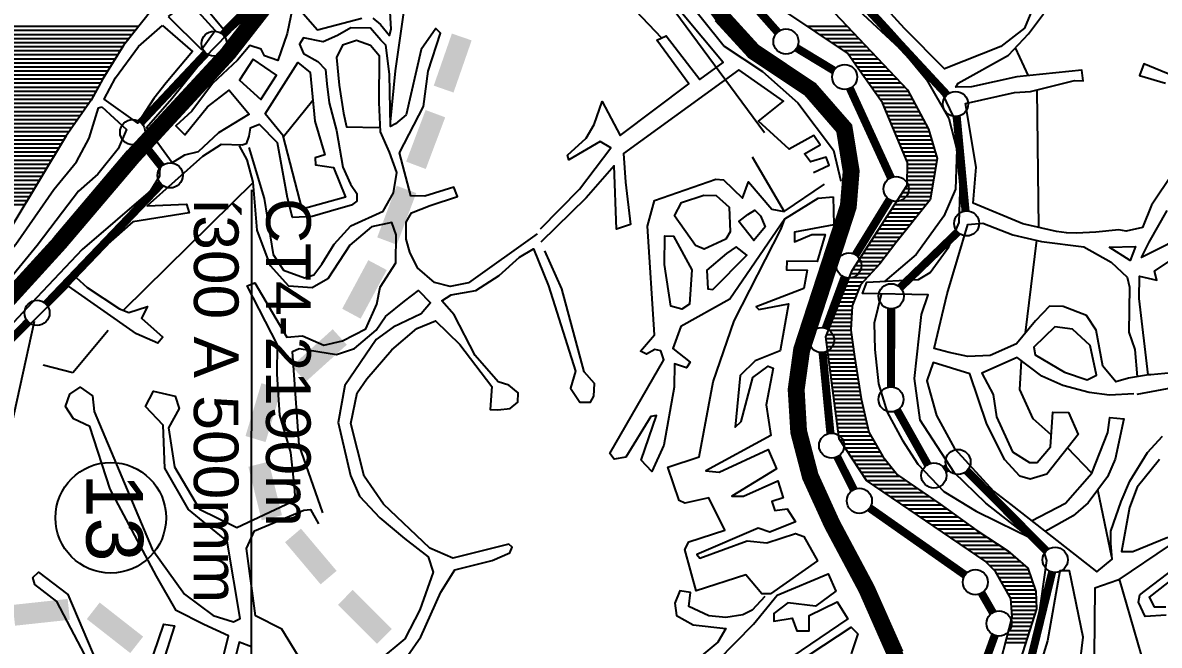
# Model space of a CAD drawing. Extents: x 615698 to 626331, y 7504748 to 7519310.
# Drawn here: x 620335 to 621736, y 7513512 to 7514279 of the extents above; entities that cross this region are included whole.
import ezdxf
from ezdxf.enums import TextEntityAlignment as Align

# ---------------------------------------------------------------- set-up
doc = ezdxf.new("R2010")
doc.units = 0
doc.header["$LTSCALE"] = 170
doc.header["$MEASUREMENT"] = 0
doc.linetypes.add('DASHED', pattern=[0.75, 0.5, -0.25])
doc.layers.get('0').update_dxf_attribs({"linetype": 'CONTINUOUS'})
for name, color, linetype in [('ESTACAO', 5, 'CONTINUOUS'), ('HATCH', 4, 'CONTINUOUS'), ('L-FERREA', 6, 'CONTINUOUS'), ('LIMITE-BACIA', 3, 'CONTINUOUS'), ('LIMITE-PROJETO', 1, 'CONTINUOUS'), ('RIO', 4, 'CONTINUOUS'), ('RUA', 7, 'CONTINUOUS'), ('TEXTO', 5, 'CONTINUOUS'), ('TEXTO2', 5, 'CONTINUOUS')]:
    doc.layers.add(name, color=color, linetype=linetype)
doc.styles.get("Standard").update_dxf_attribs({"font": 'ARIAL.TTF'})

# ---------------------------------------------------------------- blocks, each defined once
blk = doc.blocks.new('*X15')
at = {"color": 0}
for p, q in [((620251.4, 7514270), (620474, 7514270)), ((620252.8, 7514275), (620478, 7514275)), ((620247.2, 7514255), (620462, 7514255)), ((620248.6, 7514260), (620466, 7514260)), ((620250, 7514265), (620470, 7514265)), ((620244.4, 7514245), (620455.2, 7514245)), ((620245.8, 7514250), (620458.3, 7514250)), ((620240.3, 7514230), (620446, 7514230)), ((620241.7, 7514235), (620449, 7514235)), ((620243, 7514240), (620452.1, 7514240)), ((620230.6, 7514220), (620439.8, 7514220)), ((620232, 7514215), (620436.7, 7514215)), ((620238.9, 7514225), (620442.9, 7514225)), ((620227.1, 7514200), (620428.3, 7514200)), ((620229.4, 7514205), (620431, 7514205)), ((620231.8, 7514210), (620433.7, 7514210)), ((620218.2, 7514185), (620420.1, 7514185)), ((620222.4, 7514190), (620422.9, 7514190)), ((620224.7, 7514195), (620425.6, 7514195)), ((620207.2, 7514175), (620413.3, 7514175)), ((620212.7, 7514180), (620416.8, 7514180)), ((620122.3, 7514160), (620402.7, 7514160)), ((620123.3, 7514165), (620406.2, 7514165)), ((620124.2, 7514170), (620409.8, 7514170)), ((620121.1, 7514145), (620392.2, 7514145)), ((620121.5, 7514150), (620395.7, 7514150)), ((620121.9, 7514155), (620399.2, 7514155)), ((620118.7, 7514130), (620382.6, 7514130)), ((620120, 7514135), (620385.6, 7514135)), ((620120.8, 7514140), (620388.6, 7514140)), ((620114.6, 7514115), (620373.6, 7514115)), ((620116, 7514120), (620376.6, 7514120)), ((620117.3, 7514125), (620379.6, 7514125)), ((620111.8, 7514105), (620367.5, 7514105)), ((620113.2, 7514110), (620370.5, 7514110)), ((620107.2, 7514090), (620358.5, 7514090)), ((620108.7, 7514095), (620361.5, 7514095)), ((620110.3, 7514100), (620364.5, 7514100)), ((620102.5, 7514075), (620349.4, 7514075)), ((620104, 7514080), (620352.5, 7514080)), ((620105.6, 7514085), (620355.5, 7514085)), ((620092.6, 7514060), (620340.4, 7514060)), ((620098.4, 7514065), (620343.4, 7514065)), ((620100.9, 7514070), (620346.4, 7514070)), ((620087.1, 7514055), (620337.4, 7514055))]:
    blk.add_line(p, q, dxfattribs=at)
blk = doc.blocks.new('C')
at = {"layer": 'LIMITE-BACIA'}
blk.add_solid([(-33.9, -12.9), (-34, 12.9), (34.2, -12.6), (34, 13.2)], dxfattribs=at)
blk = doc.blocks.new('*X11')
at = {"color": 0}
for p, q in [((621302.3, 7514275), (621351.6, 7514275)), ((621309.8, 7514270), (621356.3, 7514270)), ((621317.2, 7514265), (621361, 7514265)), ((621324.7, 7514260), (621365.7, 7514260)), ((621332.1, 7514255), (621370.5, 7514255)), ((621339.6, 7514250), (621375.2, 7514250)), ((621347, 7514245), (621379.9, 7514245)), ((621353.2, 7514240), (621384.6, 7514240)), ((621356.6, 7514235), (621389.3, 7514235)), ((621360, 7514230), (621394.1, 7514230)), ((621363.4, 7514225), (621398.8, 7514225)), ((621366.9, 7514220), (621403.5, 7514220)), ((621370.5, 7514215), (621408.2, 7514215)), ((621374, 7514210), (621412.9, 7514210)), ((621377.6, 7514205), (621417.7, 7514205)), ((621381.2, 7514200), (621422.4, 7514200)), ((621384.7, 7514195), (621426.5, 7514195)), ((621388.3, 7514190), (621429.2, 7514190)), ((621391.8, 7514185), (621431.9, 7514185)), ((621395.2, 7514180), (621434.6, 7514180)), ((621397.3, 7514175), (621437.3, 7514175)), ((621399.4, 7514170), (621440.1, 7514170)), ((621401.5, 7514165), (621442.8, 7514165)), ((621403.6, 7514160), (621445.5, 7514160)), ((621405.7, 7514155), (621448.2, 7514155)), ((621407.8, 7514150), (621450.9, 7514150)), ((621409.9, 7514145), (621452.8, 7514145)), ((621412, 7514140), (621454.2, 7514140)), ((621414.1, 7514135), (621455.7, 7514135)), ((621416.2, 7514130), (621457.1, 7514130)), ((621418.3, 7514125), (621458.5, 7514125)), ((621420.4, 7514120), (621459.9, 7514120)), ((621422.5, 7514115), (621461.4, 7514115)), ((621424.6, 7514110), (621462, 7514110)), ((621425.9, 7514105), (621461.1, 7514105)), ((621425.7, 7514090), (621458.6, 7514090)), ((621425.8, 7514100), (621460.3, 7514100)), ((621425.8, 7514095), (621459.4, 7514095)), ((621422.9, 7514075), (621456, 7514075)), ((621425.6, 7514080), (621456.9, 7514080)), ((621425.7, 7514085), (621457.7, 7514085)), ((621413.3, 7514060), (621452.8, 7514060)), ((621416.5, 7514065), (621454.3, 7514065)), ((621419.7, 7514070), (621455.2, 7514070)), ((621403.6, 7514045), (621440.9, 7514045)), ((621406.8, 7514050), (621444.9, 7514050)), ((621410, 7514055), (621448.9, 7514055)), ((621397.1, 7514035), (621433, 7514035)), ((621400.3, 7514040), (621437, 7514040)), ((621387.4, 7514020), (621421.1, 7514020)), ((621390.6, 7514025), (621425.1, 7514025)), ((621393.9, 7514030), (621429, 7514030)), ((621377.7, 7514005), (621409.3, 7514005)), ((621381, 7514010), (621413.2, 7514010)), ((621384.2, 7514015), (621417.1, 7514015)), ((621368, 7513990), (621397.8, 7513990)), ((621371.3, 7513995), (621401.6, 7513995)), ((621374.5, 7514000), (621405.5, 7514000)), ((621358.4, 7513975), (621385.2, 7513975)), ((621361.6, 7513980), (621389.8, 7513980)), ((621364.8, 7513985), (621394, 7513985)), ((621354.1, 7513965), (621375.9, 7513965)), ((621356.1, 7513970), (621380.5, 7513970)), ((621348.1, 7513950), (621365.3, 7513950)), ((621350.1, 7513955), (621367.3, 7513955)), ((621352.1, 7513960), (621371.3, 7513960)), ((621342.2, 7513935), (621359.4, 7513935)), ((621344.1, 7513940), (621361.4, 7513940)), ((621346.1, 7513945), (621363.3, 7513945)), ((621336.2, 7513920), (621356.9, 7513920)), ((621338.2, 7513925), (621357.2, 7513925)), ((621340.2, 7513930), (621357.5, 7513930)), ((621330.2, 7513905), (621356.1, 7513905)), ((621332.2, 7513910), (621356.4, 7513910)), ((621334.2, 7513915), (621356.7, 7513915)), ((621326.3, 7513895), (621356.6, 7513895)), ((621328.3, 7513900), (621355.9, 7513900)), ((621325.2, 7513890), (621357.4, 7513890)), ((621325.9, 7513885), (621358.1, 7513885)), ((621326.6, 7513880), (621358.8, 7513880)), ((621327.2, 7513875), (621359.5, 7513875)), ((621327.9, 7513870), (621360.2, 7513870)), ((621328.6, 7513865), (621361, 7513865)), ((621329.2, 7513860), (621361.7, 7513860)), ((621329.9, 7513855), (621362.5, 7513855)), ((621330.6, 7513850), (621363.3, 7513850)), ((621331.2, 7513845), (621364.1, 7513845)), ((621331.9, 7513840), (621364.8, 7513840)), ((621332.6, 7513835), (621365.6, 7513835)), ((621333.2, 7513830), (621366.4, 7513830)), ((621333.9, 7513825), (621367.2, 7513825)), ((621334.6, 7513820), (621368, 7513820)), ((621335.3, 7513815), (621368.8, 7513815)), ((621335.9, 7513810), (621369.9, 7513810)), ((621336.6, 7513805), (621371.1, 7513805)), ((621337.3, 7513800), (621372.2, 7513800)), ((621337.9, 7513795), (621373.4, 7513795)), ((621338.6, 7513790), (621374.5, 7513790)), ((621339.3, 7513785), (621375.7, 7513785)), ((621339.9, 7513780), (621376.9, 7513780)), ((621340.6, 7513775), (621378, 7513775)), ((621341.3, 7513770), (621380.6, 7513770)), ((621342.6, 7513765), (621383.5, 7513765)), ((621345.8, 7513760), (621386.3, 7513760)), ((621349.1, 7513755), (621389.2, 7513755)), ((621352.3, 7513750), (621392, 7513750)), ((621355.6, 7513745), (621394.8, 7513745)), ((621358.8, 7513740), (621398.7, 7513740)), ((621362.1, 7513735), (621402.8, 7513735)), ((621365.3, 7513730), (621406.9, 7513730)), ((621368.6, 7513725), (621411, 7513725)), ((621371.9, 7513720), (621416.1, 7513720)), ((621375.1, 7513715), (621423.4, 7513715)), ((621382.3, 7513710), (621430.8, 7513710)), ((621389.7, 7513705), (621438.1, 7513705)), ((621397.1, 7513700), (621445.4, 7513700)), ((621404.5, 7513695), (621452.7, 7513695)), ((621411.8, 7513690), (621460.1, 7513690)), ((621419.2, 7513685), (621467.3, 7513685)), ((621426.6, 7513680), (621474.3, 7513680)), ((621433.9, 7513675), (621481.2, 7513675)), ((621441.3, 7513670), (621488.2, 7513670)), ((621448.7, 7513665), (621495.1, 7513665)), ((621456.1, 7513660), (621502.1, 7513660)), ((621463.4, 7513655), (621509.1, 7513655)), ((621470.8, 7513650), (621516.4, 7513650)), ((621478.2, 7513645), (621524, 7513645)), ((621485.5, 7513640), (621531.6, 7513640)), ((621492.9, 7513635), (621539.1, 7513635)), ((621500.3, 7513630), (621546.7, 7513630)), ((621507.7, 7513625), (621553.2, 7513625)), ((621515, 7513620), (621558.9, 7513620)), ((621522.2, 7513615), (621564.7, 7513615)), ((621527.1, 7513610), (621570.5, 7513610)), ((621532, 7513605), (621574.9, 7513605)), ((621535.9, 7513600), (621576.6, 7513600)), ((621538.7, 7513595), (621578.3, 7513595)), ((621541.6, 7513590), (621579.9, 7513590)), ((621544.4, 7513585), (621581.6, 7513585)), ((621547.2, 7513580), (621583.3, 7513580)), ((621550.1, 7513575), (621584.2, 7513575)), ((621552.9, 7513570), (621584.4, 7513570)), ((621553.7, 7513565), (621584.6, 7513565)), ((621554, 7513560), (621584.9, 7513560)), ((621554.4, 7513555), (621584.5, 7513555)), ((621554.5, 7513545), (621581.3, 7513545)), ((621554.8, 7513550), (621582.9, 7513550)), ((621550.6, 7513530), (621576.6, 7513530)), ((621551.9, 7513535), (621578.1, 7513535)), ((621553.2, 7513540), (621579.7, 7513540)), ((621546.7, 7513515), (621571.8, 7513515)), ((621548, 7513520), (621573.4, 7513520)), ((621549.3, 7513525), (621575, 7513525))]:
    blk.add_line(p, q, dxfattribs=at)

msp = doc.modelspace()

# ---------------------------------------------------------------- linework, layer by layer
at = {"layer": 'ESTACAO'}
msp.add_line((621249.7, 7514143.6), (621094.6, 7514353.7), dxfattribs=at)
at = {"layer": 'ESTACAO', "const_width": 10}
for points in [[(621204.5, 7514336.9), (621265.7, 7514267.7)], [(620581.8, 7514264.5), (620614.1, 7514297.4)], [(621474.4, 7514190.5), (621372.6, 7514300.3)], [(620480.5, 7514156.2), (620560.8, 7514241.6)], [(621289.3, 7514248.1), (621335.1, 7514220.4)], [(621354.9, 7514198.2), (621405.3, 7514088.4)], [(621497.4, 7514047.4), (621486.5, 7514163.6)], [(620505.8, 7514102.2), (620481.3, 7514133.2)], [(620363.8, 7513932.3), (620505.5, 7514080.4)], [(621403.6, 7514061), (621361.8, 7513993.1)], [(621416.9, 7513952.8), (621487.7, 7514021.1)], [(621348.2, 7513965.3), (621325.1, 7513902.6)], [(621405.6, 7513830.4), (621405.7, 7513926.4)], [(620135.5, 7513702.2), (620341.6, 7513910.4)], [(621321.2, 7513872.5), (621330.8, 7513773.2)], [(621450.7, 7513734.6), (621413.2, 7513801.3)], [(621339.3, 7513743.9), (621359.5, 7513703.7)], [(621474.6, 7513730.1), (621471.9, 7513728.6)], [(621596.9, 7513628.1), (621499.1, 7513726.7)], [(621379.2, 7513680.9), (621496.8, 7513598.3)], [(621545.3, 7513360.6), (621604.2, 7513601.9)], [(621517.3, 7513575.9), (621531, 7513552)], [(621533.5, 7513523.9), (621483.1, 7513384.4)]]:
    msp.add_lwpolyline(points, dxfattribs=at)
at = {"layer": 'ESTACAO'}
for centre in [(620570.9, 7514253.5), (621276, 7514256.1), (621348.4, 7514212.4), (621485, 7514179.1), (620470.4, 7514144.3), (620516.7, 7514091.1), (621411.8, 7514074.3), (621498.8, 7514031.9), (621353.6, 7513979.9), (621405.7, 7513942), (620352.6, 7513921.5), (621319.8, 7513888), (621405.5, 7513814.8), (621332.3, 7513757.8), (621488.2, 7513737.7), (621458.4, 7513721), (621366.5, 7513689.8), (621607.9, 7513617), (621509.5, 7513589.4), (621538.7, 7513538.5)]:
    msp.add_circle(centre, 15.5, dxfattribs=at)
at = {"layer": 'L-FERREA', "linetype": 'DASHED', "const_width": 18.3, "flags": 128}
msp.add_lwpolyline([(625747.2, 7505701.5), (625704.8, 7505736.4), (625692.6, 7505748.8), (625654.7, 7505796.9), (625637.9, 7505804.8), (625601.6, 7505865.2), (625583.3, 7505879.2), (625557.7, 7505925.6), (625536.4, 7505950.5), (625515.7, 7506026.1), (625505.1, 7506040), (625498.2, 7506112.4), (625486.2, 7506134.1), (625486.6, 7506177.1), (625485.2, 7506184.8), (625474.7, 7506214.2), (625475.2, 7506258.8), (625464.7, 7506275.8), (625468.1, 7506305), (625465.2, 7506326.5), (625463.7, 7506332.7), (625464.1, 7506368.1), (625444.5, 7506403.7), (625437, 7506422.2), (625428.5, 7506480.7), (625416.4, 7506499.3), (625410.9, 7506565.5), (625411, 7506570.1), (625414.2, 7506585.5), (625391.8, 7506645.7), (625391.9, 7506650.3), (625395.1, 7506662.6), (625375.9, 7506732), (625377.4, 7506736.6), (625379.3, 7506767.3), (625364.3, 7506798.3), (625356.8, 7506821.4), (625351.4, 7506883), (625340.8, 7506903.1), (625339.8, 7506947.7), (625338.4, 7506958.5), (625327.8, 7506977.1), (625323.7, 7507021.7), (625316.3, 7507052.5), (625313.8, 7507098.7), (625309.5, 7507134.1), (625302.2, 7507163.4), (625284.2, 7507206.7), (625281.3, 7507225.2), (625255.7, 7507270.1), (625240.5, 7507291.8), (625219.5, 7507339.7), (625213.4, 7507345.9), (625175.6, 7507406.3), (625169.7, 7507421.7), (625154.4, 7507434.2), (625120.8, 7507456.1), (625119.3, 7507460.7), (625062.9, 7507499.8), (625039.9, 7507510.8), (624952.4, 7507524.1), (624893.9, 7507515.5), (624884.7, 7507520.2), (624877, 7507518.8), (624872.4, 7507518.8), (624840, 7507513), (624799.8, 7507495), (624781.3, 7507492.1), (624752, 7507480.2), (624733.3, 7507457.3), (624711.6, 7507445.2), (624667.9, 7507384.2), (624543.2, 7507297.2), (624528.4, 7507288.8), (624407.2, 7507237.6), (624394, 7507234.9), (624263.3, 7507214.5), (624140.5, 7507234.4), (624046.3, 7507284.8), (624016.1, 7507349), (624015.6, 7507368.3), (624003.6, 7507397.6), (624010.5, 7507465.2), (623997.3, 7507522.3), (623991.2, 7507528.5), (623989.8, 7507536.2), (623984.2, 7507587), (623954.9, 7507656.6), (623938.9, 7507666), (623903.3, 7507718.3), (623815.4, 7507780.3), (623684.7, 7507830.5), (623587.3, 7507908.5), (623490.8, 7508065.4), (623363.2, 7508456.1), (623339.7, 7508566.8), (623328.1, 7508643.2), (623329.7, 7508781.2), (623324.7, 7508830), (623287.9, 7508861.3), (623117, 7508933.8), (623006.9, 7508983.8), (622952.5, 7509033.8), (622916, 7509091.9), (622884.6, 7509230.2), (622860.6, 7509297.8), (622809, 7509356.7), (622733.8, 7509449.5), (622651.6, 7509539), (622588.1, 7509637.9), (622504.2, 7509815.9), (622435.9, 7509982.1), (622391.3, 7510111.7), (622355.8, 7510250.1), (622350.5, 7510332.5), (622349.1, 7510455.4), (622316.6, 7510562.9), (622266.1, 7510716.6), (622215.8, 7510897.7), (622177.6, 7511042.3), (622166.6, 7511164.6), (622176.9, 7511290.1), (622196.5, 7511384.6), (622191.1, 7511458.8), (622185.5, 7511513.8), (622164.9, 7511572.4), (622150.6, 7511646), (622147.7, 7511694.8), (622124.5, 7511774.7), (622067.7, 7511922.2), (622044.6, 7512005.6), (622009.6, 7512134.3), (621934.5, 7512303.4), (621897.8, 7512343.6), (621822.6, 7512436.4), (621737.7, 7512526.6), (621674.5, 7512652.9), (621611.6, 7512742.2), (621532.8, 7512828.9), (621475.4, 7512918.8), (621427, 7513016.8), (621416, 7513078), (621410.6, 7513148.8), (621427.8, 7513338.8), (621428.6, 7513406), (621426.4, 7513454.8), (621411.1, 7513501), (621375.5, 7513581), (621333.1, 7513661.1), (621306.3, 7513719.8), (621291.8, 7513774.8), (621288.9, 7513827.1), (621295.6, 7513875.7), (621353.2, 7514052.9), (621356.5, 7514096.1), (621348.1, 7514148.4), (621348.1, 7514148.4), (621305.4, 7514197.6), (621235.8, 7514244.4), (621196.4, 7514287.4), (621135.5, 7514370.4), (621090.1, 7514429.3), (621029.6, 7514488.3), (620990.1, 7514522.4), (620935.4, 7514541.5), (620879.8, 7514544.9), (620806.2, 7514536.8), (620750.8, 7514503.7), (620685.2, 7514406.3), (620647.8, 7514318.1), (620588.6, 7514241.9), (620471.1, 7514114.8), (620380.6, 7514008), (620250.5, 7513865.9), (620110.8, 7513717.1), (619999.8, 7513620.1), (619860.6, 7513518), (619730.5, 7513430.2), (619610.2, 7513361.5), (619453.3, 7513277.4), (619354.5, 7513232.5), (619216.1, 7513200.4), (618829.2, 7513131.1), (618758.4, 7513125.7), (618666.4, 7513129.5), (618559.3, 7513143), (618493.1, 7513177.4), (618313.1, 7513308.5), (618243.6, 7513361.4), (618213, 7513391.9), (618090.9, 7513472.9), (617969.4, 7513545), (617859.4, 7513598.4), (617725.2, 7513639.7), (617505.3, 7513697)], dxfattribs=at)
at = {"layer": 'L-FERREA', "linetype": 'CONTINUOUS'}
for points in [[(620639.8, 7514322.8), (620581.6, 7514247.8), (620464.2, 7514120.8), (620373.7, 7514014), (620243.8, 7513872.1)], [(620655.8, 7514313.4), (620595.6, 7514235.9), (620477.9, 7514108.7), (620387.4, 7514001.9), (620257.2, 7513859.7)], [(621419.6, 7513504.3), (621383.8, 7513585), (621341.3, 7513665.2), (621314.9, 7513722.9), (621300.9, 7513776.3), (621298.1, 7513826.7), (621304.6, 7513873.7), (621362.3, 7514051.1), (621365.7, 7514096.5), (621356.7, 7514152.4), (621311.5, 7514204.5), (621241.8, 7514251.4), (621203.5, 7514293.2)], [(621402.5, 7513497.7), (621367.3, 7513577), (621324.9, 7513657.1), (621297.6, 7513716.7), (621282.7, 7513773.4), (621279.7, 7513827.4), (621286.7, 7513877.8), (621344.2, 7514054.7), (621347.3, 7514095.7), (621339.5, 7514144.4), (621299.2, 7514190.7), (621229.8, 7514237.4), (621189.3, 7514281.6)]]:
    msp.add_lwpolyline(points, dxfattribs=at)
at = {"layer": 'RIO', "linetype": 'CONTINUOUS'}
for points in [[(621231.1, 7514402.6), (621425.7, 7514196.5), (621451.9, 7514148), (621462.3, 7514111.8), (621453.7, 7514061), (621411.6, 7514008), (621391.7, 7513982), (621367.7, 7513956.2), (621357.5, 7513930.1), (621355.9, 7513900.3), (621360.5, 7513867.9), (621368.7, 7513815.5), (621378.2, 7513774.3), (621395.3, 7513744.2), (621413.7, 7513721.6), (621465.6, 7513686.2), (621511.4, 7513653.3), (621549.7, 7513628), (621574.4, 7513606.6), (621584, 7513577.9), (621585, 7513556.7), (621556.7, 7513467.4)], [(620494.3, 7514295.4), (620459.1, 7514251.4), (620433.7, 7514210), (620419.5, 7514183.8), (620388.5, 7514139.8), (620322.6, 7514030.5)], [(621540.8, 7513492.4), (621555, 7513546.8), (621553.4, 7513569.2), (621534.5, 7513602.5), (621521.8, 7513615.4), (621375.2, 7513714.8), (621341.8, 7513766.2), (621325, 7513891.8), (621357.6, 7513973.8), (621425.6, 7514079.1), (621425.9, 7514107), (621395, 7514180.5), (621364.9, 7514222.9), (621352, 7514241.7), (621274.6, 7514293.5)]]:
    msp.add_lwpolyline(points, dxfattribs=at)
at = {"layer": 'RUA'}
for p, q in [((620656.5, 7514139), (620692.6, 7514183.8)), ((620618.9, 7514082.2), (620459.1, 7513924.8)), ((620440.1, 7513899.7), (620396.5, 7513847.5)), ((620396.5, 7513847.5), (620360, 7513857.2)), ((621653.3, 7513723.8), (621623.3, 7513755.1)), ((621678, 7513620.2), (621660.5, 7513703.5))]:
    msp.add_line(p, q, dxfattribs=at)
at = {"layer": 'RUA', "linetype": 'CONTINUOUS'}
for points in [[(620966.3, 7514512.2), (621069.4, 7514413), (621199.9, 7514250.3), (621247.2, 7514219.3), (621290.7, 7514180.7), (621334.5, 7514122), (621343.6, 7514083.8)], [(620973.2, 7514025), (621021.4, 7514074), (621060.1, 7514125), (621046.8, 7514132.8), (621008.4, 7514110.3), (621006.6, 7514116.1), (621029.7, 7514136.8), (621039.4, 7514153.8), (621049.3, 7514182.3), (621071.7, 7514140.1), (621156.2, 7514203.9), (621116.8, 7514257.7), (621128.3, 7514263.3), (621169.6, 7514209.5), (621198.4, 7514230.1), (621068.9, 7514385.7)], [(621595.2, 7514333.3), (621570.2, 7514272.7), (621541.1, 7514250), (621471.5, 7514222.5), (621422, 7514272.4), (621349.8, 7514352)], [(621566.6, 7513462.6), (621584.1, 7513519.6), (621597.8, 7513616.2), (621592.9, 7513631.6), (621522.4, 7513686.9), (621483.4, 7513724.6), (621441.4, 7513789.1), (621434.6, 7513840.7), (621443, 7513919.7), (621451.3, 7513943.6), (621370.5, 7513945.3), (621375.8, 7513959.5), (621439.5, 7513962.7), (621453.6, 7513971.2), (621476.8, 7514002.9), (621489.7, 7514033), (621492.2, 7514108.9), (621482.4, 7514163.5), (621460.8, 7514209.2), (621405.6, 7514270.8), (621354.3, 7514327.2)], [(620547.6, 7514313.7), (620581.9, 7514271.7), (620625.4, 7514315.6)], [(620766.4, 7514284.9), (620775.9, 7514277.2), (620787.1, 7514263.7), (620789.1, 7514271.3), (620787.5, 7514299.9)], [(620680.7, 7514290.5), (620698.2, 7514270.7), (620753.1, 7514285)], [(620804.6, 7514292.1), (620794.3, 7514219.8), (620787.9, 7514157)], [(621753.3, 7514094.1), (621726.8, 7514054.4), (621715.7, 7514026.8), (621695.6, 7514022.4), (621686.4, 7514024), (621658.2, 7514021.1), (621634.1, 7514020), (621621.8, 7514020.1), (621609.5, 7514021.8), (621568.1, 7514031.5), (621506.9, 7514056.8), (621510.4, 7514101.3), (621497.4, 7514179.9), (621557.6, 7514193.1), (621577.6, 7514194.4), (621631.7, 7514207.9), (621642.6, 7514207.8), (621640.8, 7514220.7), (621560.5, 7514212.6), (621504.6, 7514200.4), (621485.4, 7514200), (621488.5, 7514204.6), (621550.4, 7514239.3), (621575.2, 7514265.6), (621593.4, 7514290.4)], [(620969.1, 7514018.8), (620884.5, 7513958.4), (620861.8, 7513953.9), (620842.5, 7513958.9), (620821.7, 7513976.9), (620812.3, 7513996.3), (620807.6, 7514012.5), (620807.8, 7514033.5), (620814.4, 7514044.7), (620837.1, 7514054.1), (620871.1, 7514065), (620866.4, 7514076.4), (620830.8, 7514065.5), (620813.3, 7514065.9), (620799.6, 7514118.9), (620828.9, 7514176), (620834.8, 7514219.5), (620850, 7514266.3), (620844.2, 7514272.3), (620826.3, 7514246.1), (620807.7, 7514165.7), (620794.6, 7514154.6), (620788.2, 7514151.4), (620787.3, 7514216), (620782.8, 7514251.5), (620776.4, 7514258), (620763.7, 7514272.7), (620739.5, 7514272.9), (620723.2, 7514263.4), (620705.4, 7514255.6), (620681.2, 7514260.7), (620676.3, 7514252.7), (620681, 7514241.3), (620698.7, 7514231.4), (620708.2, 7514221.7), (620709.7, 7514203.9), (620712.6, 7514180.5), (620721.9, 7514146.5), (620729.5, 7514101.3), (620739, 7514080.2), (620746.9, 7514068.8), (620746.8, 7514059.1), (620740.3, 7514054.4), (620724.1, 7514049.7), (620691.7, 7514040.4), (620667.5, 7514039.1), (620661.3, 7514063.3), (620649.1, 7514131.2), (620626.8, 7514154), (620615.5, 7514149.3), (620613.7, 7514139.6), (620610.4, 7514130), (620605.5, 7514128.4), (620579.6, 7514129.1), (620556.7, 7514114.2), (620488.3, 7514053.5), (620536.7, 7514055.7), (620540.2, 7514044.7), (620470.5, 7514033.9), (620402.5, 7513973.6), (620400.8, 7513965.1), (620414.5, 7513952.7), (620454.2, 7513926.7), (620465.7, 7513922.1), (620488.9, 7513929.5), (620481.4, 7513915), (620507.7, 7513891.7), (620501.4, 7513884), (620475.2, 7513895.6), (620391.5, 7513954.5), (620175.5, 7513742.1)], [(620613.6, 7514125.4), (620632.6, 7514062.5), (620643.8, 7513993.3), (620656.3, 7513974.1), (620682.4, 7513964.7), (620693.9, 7513968.4), (620703.6, 7513981.6), (620718.9, 7514006.2), (620739.5, 7514028.7), (620779.4, 7514046.8), (620792.1, 7514069.6), (620796.3, 7514094.8), (620787, 7514119.7), (620775.9, 7514144.6), (620774.4, 7514180.8), (620775, 7514237.9), (620763.7, 7514251.4), (620746.6, 7514257.3), (620729.4, 7514251.8), (620721.6, 7514236.6), (620725, 7514202.3), (620730.4, 7514167.9), (620734, 7514150.8), (620774, 7514150.3)], [(621768.4, 7514207.7), (621717.2, 7514228.8), (621711.9, 7514214.1), (621743.8, 7514204.9)], [(620578.7, 7513483.5), (620588.7, 7513523.4), (620558.3, 7513537.1), (620524.2, 7513554.6), (620499.9, 7513596.8), (620442.6, 7513704), (620417.5, 7513781.6), (620397.6, 7513790.7), (620387.5, 7513806.1), (620392.8, 7513821.2), (620405.9, 7513829.7), (620421, 7513819.4), (620423, 7513800.1), (620494.4, 7513630.2), (620534.2, 7513574.5), (620569.9, 7513548.4), (620594.7, 7513540.5), (620602.9, 7513544.5), (620586.9, 7513639.8), (620539.2, 7513679.1), (620510.3, 7513729.9), (620507.9, 7513783), (620486.4, 7513805.9), (620496.2, 7513824.9), (620523, 7513818.6), (620527.8, 7513803.4), (620514.7, 7513779.9), (620522.2, 7513731.6), (620552.7, 7513679.4), (620598.9, 7513656.7), (620666.2, 7513688.4), (620670.9, 7513696.1), (620669.5, 7513713.8), (620664.9, 7513714.6), (620669, 7513715.3), (620665.6, 7513749.4), (620652, 7513795.5), (620648.7, 7513846), (620649.1, 7513882.2), (620611.8, 7513955), (620621.3, 7513958.7), (620660.6, 7513891.6), (620679.7, 7513893.3), (620706.3, 7513881.6), (620729.2, 7513887), (620757.9, 7513901.9), (620771.6, 7513932.3), (620775.7, 7513953.2), (620795.1, 7513983.4), (620795.4, 7514017.7), (620789.9, 7514033), (620765, 7514027.6), (620738.1, 7514005), (620711, 7513963.4), (620691.8, 7513952.2), (620663.2, 7513954.4), (620640.6, 7513979.4), (620624, 7514023.4), (620618.9, 7514082.5), (620611.6, 7514110.2), (620602.2, 7514127.4)], [(621234.2, 7514114), (621273.6, 7514046.7), (621323.5, 7514080.4)], [(621274.8, 7514037.3), (621206.8, 7513938.5), (621146.2, 7513904.9), (621136.6, 7513877.7), (621157.9, 7513860.7), (621153.2, 7513853.8), (621138.6, 7513858.6), (621138.3, 7513830.1), (621125.5, 7513758.3), (621110.8, 7513726.1), (621097.4, 7513739.8), (621116.4, 7513795), (621109.4, 7513793.7), (621078.6, 7513743.5), (621064.3, 7513741), (621059, 7513748), (621125.5, 7513863.6), (621121.9, 7513874.9), (621114.2, 7513876.5), (621104.2, 7513870.5), (621096.5, 7513874.4), (621114.1, 7513894.4), (621105.4, 7514028.5), (621113.7, 7514060.3), (621189.6, 7514086.4), (621198.8, 7514085.5), (621222.3, 7514063.1), (621230, 7514083.2), (621258.4, 7514049.5), (621273.6, 7514046.7)], [(621779, 7514022.4), (621714.5, 7513989.8), (621723.7, 7514008.9), (621746, 7514047.8)], [(621769.1, 7513849.3), (621726, 7513845.2), (621722.9, 7513845.2), (621698.3, 7513840.9), (621682.8, 7513836.5), (621666.9, 7513855.8), (621658.4, 7513900.1), (621646.4, 7513918.1), (621617.7, 7513929.4), (621600.8, 7513929.6), (621583.5, 7513911.8), (621560.1, 7513883.2), (621527.9, 7513868.9), (621500.2, 7513867.7), (621477.1, 7513872.5), (621458.7, 7513877.4), (621474.9, 7513944.9), (621500.4, 7514030.7), (621518.9, 7514032), (621555.6, 7514017.8), (621590.9, 7514009.7), (621643.1, 7514003), (621676.8, 7513984.2), (621696.6, 7513965.5), (621699.5, 7513953.2), (621698.9, 7513897.8), (621706.3, 7513876.2), (621709, 7513842.8)], [(620809.7, 7513499.2), (620825.8, 7513522.1), (620850.3, 7513577.2), (620867.6, 7513604.5), (620913.9, 7513616.1), (620935.4, 7513625.5), (620938.5, 7513632.4), (620934.1, 7513636.1), (620865.4, 7513619.2), (620836.8, 7513631.5), (620779.9, 7513685.7), (620755.8, 7513720.1), (620739.4, 7513785), (620747.4, 7513823), (620759.1, 7513840), (620790, 7513875.9), (620820.7, 7513902.2), (620843.7, 7513911.5), (620873.9, 7513882.6), (620913.4, 7513830.7), (620911.1, 7513802.2), (620920.7, 7513802.1), (620935.9, 7513803.8), (620945.5, 7513811.3), (620945.7, 7513822.8), (620934.3, 7513832.4), (620921, 7513836.4), (620892.8, 7513869.1), (620866.7, 7513918.9), (620851.6, 7513936.2), (620863.1, 7513943.7), (620893.7, 7513949), (620922.5, 7513967.8), (620947.5, 7513990.3), (620964.8, 7514000.6), (620983.3, 7513954.7), (621016.5, 7513849.6), (621010.5, 7513828.7), (621021.8, 7513811.4), (621035.1, 7513811.3), (621039, 7513818.9), (621039.9, 7513834.3), (621027, 7513849), (620999.6, 7513951.3), (620978.7, 7513998)], [(621722.6, 7513845.2), (621711.7, 7513939.2), (621712, 7513966.9), (621733.4, 7513962), (621730.5, 7513972.8), (621761.5, 7513994)], [(620704.8, 7513674.8), (620675.9, 7513758.4), (620667.4, 7513873.8), (620675.9, 7513877.5), (620722, 7513870.1), (620743.9, 7513877.6), (620770.8, 7513900.2), (620782.4, 7513917.2), (620805.5, 7513936), (620822.8, 7513949.1), (620837.9, 7513933.7), (620826.3, 7513920.5), (620791.8, 7513903.7), (620770.7, 7513888.7), (620732, 7513832), (620723.8, 7513786.4), (620739, 7513720.9), (620750, 7513695.6), (620775.1, 7513668.8), (620805.6, 7513643.1), (620834.8, 7513620.7), (620840.8, 7513601.9), (620824.6, 7513555.2), (620806.2, 7513519.4), (620774.4, 7513493.4)], [(620278.5, 7513589.2), (620349.5, 7513911.3)], [(621704.9, 7513821.6), (621675.1, 7513820.1), (621650, 7513823.2), (621617.4, 7513831.9), (621591.5, 7513843.4), (621561.2, 7513866.4), (621517.5, 7513847.1), (621531.5, 7513820.7), (621535.7, 7513793.5), (621555.3, 7513750.2), (621576.4, 7513736.9), (621585.6, 7513736.8), (621602, 7513756.3), (621605, 7513798.9), (621624.3, 7513798.6), (621636.3, 7513771.4), (621597.5, 7513722.7), (621577, 7513716.6), (621564.3, 7513720.3), (621545.7, 7513740.3), (621523.8, 7513784.1), (621502.6, 7513846.3), (621457.5, 7513860.4), (621449.7, 7513837.7), (621461.7, 7513794.8), (621483.7, 7513754.1), (621532.1, 7513701.7), (621553.1, 7513685.4), (621632.6, 7513623.1), (621659.4, 7513602.3), (621678.2, 7513617.9), (621676.6, 7513637.5), (621676.7, 7513652.4), (621689.2, 7513689), (621699.8, 7513714), (621721.6, 7513749.2), (621740.4, 7513769.5)], [(621709.1, 7513821.1), (621806.2, 7513839.5), (621867.4, 7513779.4)], [(621736.4, 7513740.6), (621709, 7513706.5), (621699.4, 7513681.5), (621689.9, 7513627.2), (621703.5, 7513627.1), (621746.9, 7513645)], [(620682.4, 7513485.9), (620654.4, 7513531.3), (620622.1, 7513547.9), (620610.8, 7513630.9), (620620.9, 7513652.9), (620681.4, 7513678.3), (620689.9, 7513679), (620699.5, 7513661.5)], [(621749.6, 7513635.6), (621685.3, 7513591.9), (621657, 7513582.2), (621656.1, 7513499.2)], [(621745, 7513548.9), (621718.9, 7513546.9), (621710.6, 7513564.7), (621712.3, 7513573.9), (621762.4, 7513611.9)], [(620424.2, 7513475.7), (620377.1, 7513565.6), (620349.8, 7513586.6), (620347.5, 7513595.1), (620354.2, 7513601.6), (620390.7, 7513574.3), (620427.6, 7513486.9)], [(621191.7, 7513492.5), (621236, 7513537.8), (621265, 7513573.6), (621328.2, 7513599.6), (621337.5, 7513578.5), (621312.5, 7513559.8), (621278.3, 7513564), (621261, 7513550.8), (621260.9, 7513541.3), (621283.8, 7513544.9), (621289.3, 7513529.6), (621304.6, 7513529.4), (621304.8, 7513548.4), (621339.3, 7513565.2), (621352.4, 7513544.1), (621283.2, 7513497.2)], [(621765.5, 7513603.5), (621724, 7513571), (621729.8, 7513559.1), (621744.4, 7513558.9)], [(621249.8, 7513571.9), (621234.3, 7513554.9), (621222.8, 7513549.3), (621201.8, 7513545.8), (621180.9, 7513547.9), (621156.2, 7513559.6), (621158.3, 7513576.7), (621145, 7513578.8), (621139.1, 7513563.6), (621140.9, 7513548.3), (621161.7, 7513536.7), (621201.7, 7513532.4), (621192, 7513515.4), (621165, 7513492.8)], [(620477.3, 7513444.6), (620508.8, 7513537.6), (620522.1, 7513535.6), (620492.5, 7513442.6)], [(621288.9, 7513489.6), (621356.5, 7513534), (621364.5, 7513525.8), (621356.2, 7513500.9)], [(620617.1, 7513509.8), (620601.9, 7513515.6), (620588, 7513458.7)]]:
    msp.add_lwpolyline(points, dxfattribs=at)
at = {"layer": 'RUA'}
for points in [[(621242.1, 7514446.7), (621269, 7514410.2), (621291.7, 7514374), (621332.4, 7514332.5), (621365.4, 7514294.9), (621421.3, 7514242.9), (621449.2, 7514209.2), (621477, 7514161.4), (621486.8, 7514122.8), (621485, 7514074), (621470.5, 7514040.8), (621436.6, 7513993.6), (621397.8, 7513960.6)], [(620914.3, 7514435.5), (621026.5, 7514362.4), (621122.5, 7514260.5)], [(620674.3, 7514329.6), (620661.1, 7514265.9), (620649.6, 7514232.8), (620633, 7514238.5), (620629, 7514246.9), (620615.1, 7514251.2), (620599.7, 7514233.3), (620568.8, 7514204.5), (620543.5, 7514170.1), (620523.8, 7514152.3), (620534.8, 7514141.1), (620562.9, 7514175.5), (620589.5, 7514196), (620614.2, 7514166.6), (620576.5, 7514143.4), (620551.2, 7514120.1), (620534.5, 7514116.2), (620519.2, 7514106.6), (620487.7, 7514150), (620518.6, 7514185.7), (620559.5, 7514236.5), (620587.5, 7514265.4), (620613.1, 7514288.4)], [(621575, 7514214), (621558.9, 7514248.3)], [(621310, 7514094.5), (621329.1, 7514103.8), (621325.4, 7514113.4), (621306.3, 7514107.9), (621298.8, 7514117.5), (621318, 7514128.7), (621310.5, 7514140.2), (621279.8, 7514123.4), (621242.1, 7514158.1), (621272.8, 7514182.5), (621218, 7514221.2), (621075.8, 7514118), (621078, 7514082.9)], [(621587.9, 7514026.9), (621585.6, 7514196.4)], [(620492.9, 7514116.6), (620503.9, 7514104), (620503.7, 7514090.1), (620492.4, 7514072.2), (620408.3, 7513999.6), (620352.2, 7513940.6), (620305.8, 7513891.2), (620245.5, 7513828.1), (620214.7, 7513806.2), (620185.2, 7513771.8), (620154.3, 7513745.8), (620122, 7513707.3), (620081.3, 7513671.7), (620039.4, 7513640.3), (619977.7, 7513586.9), (619934.3, 7513552.7), (619903.5, 7513529.4), (619857.4, 7513498), (619833.6, 7513480.3), (619811.1, 7513458.3), (619770.6, 7513431), (619734.3, 7513416.2), (619704.6, 7513400.1)], [(621078, 7514082.9), (621084.4, 7514030.3), (621067.2, 7514024.8), (621064.2, 7514102.9), (621029.5, 7514063.3), (620973.6, 7514008.7)], [(621571.5, 7513897.1), (621585.4, 7514011)], [(621674.6, 7514002.6), (621707, 7514003.5), (621700.6, 7513986.1), (621674.6, 7514002.6)], [(621393.8, 7513945.9), (621384.6, 7513908.7), (621385.5, 7513876.3), (621390, 7513833.9), (621400.9, 7513799), (621419.2, 7513765.1), (621438.8, 7513735), (621470.8, 7513701.1), (621510.4, 7513677), (621536.4, 7513664.3), (621559.9, 7513652.8), (621575.2, 7513645.4)], [(621603, 7513771.2), (621580.9, 7513790.7), (621564.3, 7513826.9), (621566.4, 7513862.4)], [(621578.9, 7513665.2), (621620.6, 7513686.8), (621653.3, 7513723.8), (621672.9, 7513774.1), (621675.3, 7513792.4), (621692.8, 7513790.7), (621682, 7513741.1), (621672.3, 7513719.2), (621648.5, 7513687.3), (621630, 7513671.4), (621595.6, 7513652.1)], [(621723.4, 7513468.2), (621687.1, 7513593.1)]]:
    msp.add_lwpolyline(points, dxfattribs=at)
for points in [[(620514.2, 7514287), (620555.4, 7514246.3), (620572.3, 7514269.7), (620539.4, 7514306.1)], [(620507.1, 7514276), (620544.3, 7514243.7), (620511.9, 7514205.2), (620496.4, 7514185.9), (620476.7, 7514155.6), (620435.4, 7514185.2), (620449.5, 7514211.4), (620477.7, 7514249.9)], [(620619.1, 7514234.5), (620602.2, 7514208.3), (620628.3, 7514184.5), (620648, 7514214.8)], [(620432.5, 7514175.5), (620462.7, 7514147.5), (620452.7, 7514124), (620427.4, 7514092.4), (620403.6, 7514071.8), (620383.9, 7514045.7), (620352.9, 7514004.4), (620312.1, 7513954.9), (620264.3, 7513901.4), (620227.9, 7513876.8), (620218.2, 7513878.3), (620218.3, 7513881.1), (620226.7, 7513892.1), (620228.2, 7513903.1), (620257.7, 7513929.2), (620292.8, 7513966.2), (620326.5, 7514006.1), (620373.1, 7514073.5), (620401.2, 7514107.9), (620416.8, 7514136.9), (620428.3, 7514174.2)]]:
    msp.add_lwpolyline(points, close=True, dxfattribs=at)
at = {"layer": 'RUA', "linetype": 'CONTINUOUS'}
for points in [[(620695.2, 7514158), (620707.3, 7514116.3), (620695.4, 7514112.6), (620696.1, 7514104.1), (620718, 7514100.8), (620733.1, 7514064.3), (620679.3, 7514049.6), (620656.2, 7514139.9), (620634, 7514166.9), (620674.1, 7514230.4), (620689.3, 7514218)], [(621334, 7514064.7), (621335, 7514029.9), (621286.7, 7514021.1), (621286.6, 7514009.1), (621308.1, 7514018.2), (621324.2, 7514018), (621314.4, 7513984.7), (621276.9, 7513985.1), (621276.8, 7513974.4), (621302.2, 7513974.1), (621298, 7513951.4), (621239.3, 7513929.1), (621242.7, 7513925.6), (621279, 7513932.5), (621268.7, 7513874.6), (621238, 7513862.2), (621219.4, 7513844.1), (621213.4, 7513780.4), (621220.9, 7513787.7), (621235.1, 7513841.9), (621254, 7513855.8), (621260.1, 7513853.4), (621251.5, 7513808.1), (621257.4, 7513770.4), (621177.2, 7513726.7), (621193.5, 7513724.9), (621254.1, 7513753), (621264.3, 7513729.2), (621209.1, 7513695.6), (621223.6, 7513695.4), (621265.9, 7513714.5), (621272.6, 7513693.5), (621258.7, 7513689), (621262.3, 7513678), (621277.5, 7513679.7), (621287.9, 7513663.7), (621256.3, 7513650.9), (621241.7, 7513656), (621166.1, 7513623.7), (621169.8, 7513619.1), (621228.2, 7513640.3), (621252.5, 7513638), (621287.8, 7513649.3), (621297.9, 7513645.8), (621315, 7513615.7), (621257, 7513575.1), (621246.3, 7513575.2), (621226.5, 7513598.5), (621165.3, 7513578.8), (621151.4, 7513629.8), (621156.2, 7513639.2), (621200.5, 7513653.5), (621181.1, 7513693.4), (621151.4, 7513687), (621144.5, 7513690.1), (621130.4, 7513731.2), (621168.8, 7513743.9), (621186.3, 7513836.4), (621212.3, 7513911.6), (621270, 7514025.2), (621274.8, 7514037.3), (621315.6, 7514062.9)], [(621206, 7514052), (621207.3, 7514021.6), (621201.9, 7514012.5), (621175.2, 7514000), (621164.4, 7514004.4), (621138.4, 7514041), (621147, 7514057.7), (621174.8, 7514066.6), (621189.9, 7514066.4)], [(621229.1, 7514042.9), (621237.6, 7514048.2), (621244.5, 7514041.2), (621250.3, 7514027.8), (621236.3, 7514010.8), (621217.9, 7514034.1)], [(621159.9, 7513974.5), (621157.1, 7513932.2), (621147.8, 7513926.2), (621134.1, 7513929.7), (621126.1, 7513981), (621126.5, 7514016.4), (621137.3, 7514016.2)], [(621202.6, 7513994.8), (621178.4, 7513974.3), (621179.6, 7513951.2), (621185.8, 7513950.3), (621227.9, 7513992.7), (621214.6, 7514002.9)], [(621607.6, 7513904.3), (621581.8, 7513879.1), (621583.2, 7513869.8), (621619.3, 7513848.6), (621647.2, 7513839), (621658.9, 7513844.7), (621651, 7513881.4), (621629.5, 7513901.3)], [(621605.4, 7513336.3), (621630, 7513420), (621642.5, 7513521.6), (621625.7, 7513603.3), (621613.6, 7513603.4), (621598.3, 7513517.2), (621554.4, 7513374.3), (621559.4, 7513358.8), (621579, 7513345.4)]]:
    msp.add_lwpolyline(points, close=True, dxfattribs=at)
at = {"layer": 'TEXTO'}
msp.add_line((620617.1, 7514073.2), (620616.6, 7513383.1), dxfattribs=at)
at = {"layer": 'TEXTO2'}
msp.add_circle((620443.4, 7513668.8), 68.2, dxfattribs=at)

# ---------------------------------------------------------------- block references
at = {"layer": 'ESTACAO'}
for p, rotation in [((620357.9, 7513552.4), 185.9123759027345), ((620448.8, 7513533.2), 141.6765576563993)]:
    msp.add_blockref('C', p, dxfattribs=dict(at, rotation=rotation))
at = {"layer": 'HATCH'}
for name in ['*X15', '*X11']:
    msp.add_blockref(name, (0, 0), dxfattribs=at)
at = {"layer": 'LIMITE-PROJETO'}
for p, rotation in [((620865.2, 7514229.5), 70.57984361597516), ((620831.9, 7514135.2), 69.11588701656699), ((620796.2, 7514041.8), 69.11588701656699), ((620756.4, 7513950.3), 61.49214004490098), ((620700.6, 7513868.8), 41.82908284755988), ((620631.9, 7513798.4), 72.94638077991176), ((620634, 7513701.8), 103.6725762444491), ((620690.3, 7513621.1), 129.9023709367747), ((620756.9, 7513546.7), 134.8701393506788)]:
    msp.add_blockref('C', p, dxfattribs=dict(at, rotation=rotation))

# ---------------------------------------------------------------- texts
at = {"layer": 'TEXTO'}
for s, p in [('CT4-2190m', (620635.1, 7514063.2)), ('%%237300 A 500mm', (620546.1, 7514063.3))]:
    msp.add_text(s, height=55, rotation=269.9622, dxfattribs=at).set_placement(p)
at = {"layer": 'TEXTO2'}
msp.add_text('13', height=70, rotation=270, dxfattribs=at).set_placement((620413.4, 7513669.2), align=Align.CENTER)

doc.saveas('drawing.dxf')
